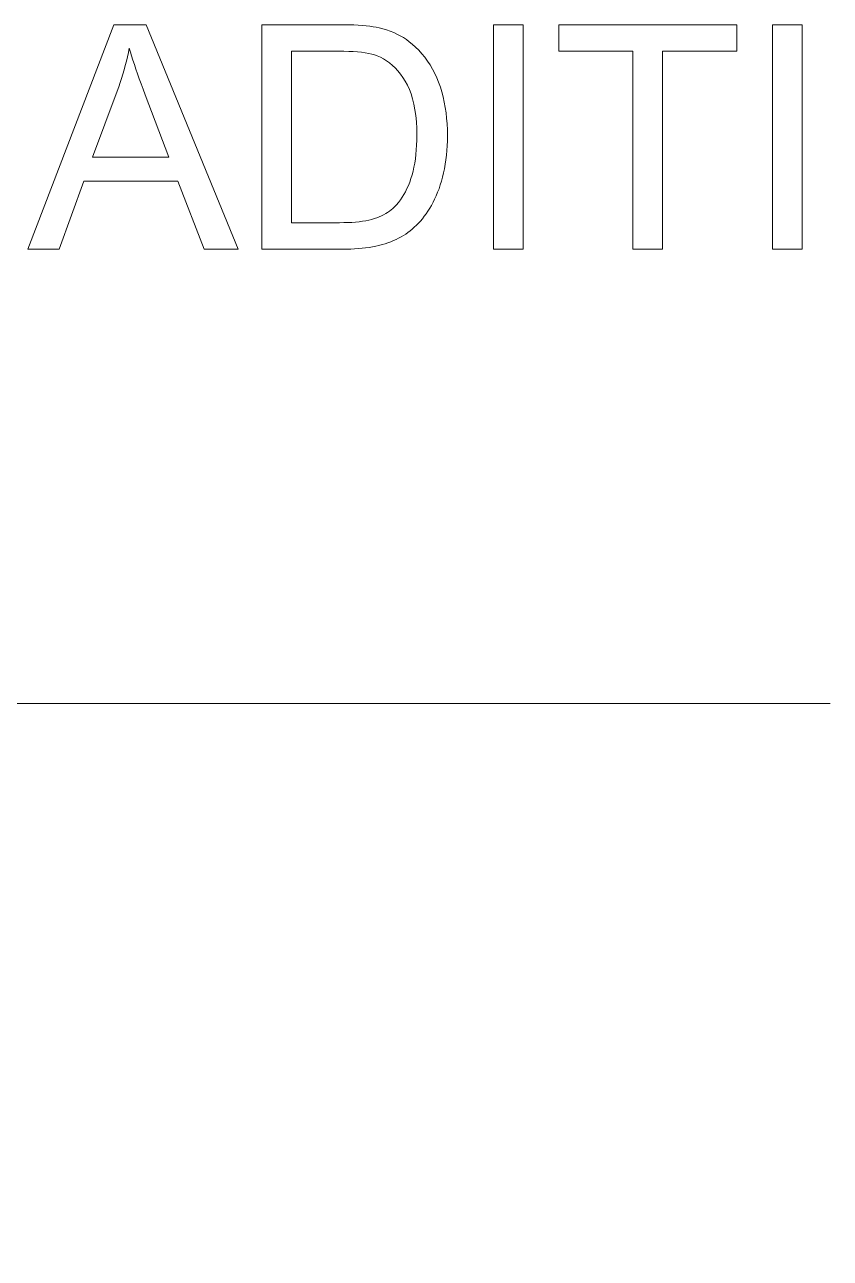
# Model space of a CAD drawing. Extents: x 0 to 297, y 0 to 420.
# Drawn here: x 227.74 to 238.5, y 303.34 to 319.82 of the extents above; entities that cross this region are included whole.
import ezdxf

# ---------------------------------------------------------------- set-up
doc = ezdxf.new("R2010")
doc.units = 0

msp = doc.modelspace()

# ---------------------------------------------------------------- linework, layer by layer
at = {"color": 7, "lineweight": 13}
for points in [[(227.785, 316.817), (228.937, 319.817), (229.365, 319.817), (230.593, 316.817), (230.14, 316.817), (229.79, 317.726), (228.536, 317.726), (228.207, 316.817)], [(230.91, 316.817), (230.91, 319.817), (231.943, 319.817), (232.012, 319.817), (232.077, 319.816), (232.138, 319.813), (232.197, 319.81), (232.252, 319.807), (232.304, 319.802), (232.352, 319.796), (232.397, 319.79), (232.439, 319.782), (232.477, 319.774), (232.528, 319.761), (232.578, 319.747), (232.625, 319.73), (232.672, 319.711), (232.716, 319.691), (232.76, 319.668), (232.801, 319.644), (232.841, 319.618), (232.88, 319.59), (232.917, 319.559), (232.964, 319.518), (233.008, 319.475), (233.049, 319.429), (233.088, 319.381), (233.125, 319.331), (233.159, 319.279), (233.191, 319.224), (233.221, 319.167), (233.248, 319.108), (233.272, 319.047), (233.295, 318.983), (233.315, 318.918), (233.332, 318.852), (233.348, 318.783), (233.361, 318.712), (233.371, 318.64), (233.379, 318.566), (233.385, 318.491), (233.389, 318.413), (233.39, 318.334), (233.389, 318.266), (233.387, 318.2), (233.383, 318.136), (233.377, 318.073), (233.37, 318.011), (233.361, 317.952), (233.351, 317.893), (233.339, 317.837), (233.325, 317.781), (233.31, 317.728), (233.294, 317.676), (233.277, 317.626), (233.258, 317.578), (233.239, 317.531), (233.219, 317.487), (233.198, 317.444), (233.176, 317.403), (233.154, 317.364), (233.13, 317.327), (233.106, 317.291), (233.08, 317.257), (233.055, 317.225), (233.029, 317.194), (233.002, 317.164), (232.975, 317.137), (232.947, 317.11), (232.919, 317.085), (232.891, 317.061), (232.862, 317.039), (232.832, 317.019), (232.802, 316.999), (232.771, 316.981), (232.738, 316.964), (232.704, 316.947), (232.669, 316.932), (232.632, 316.917), (232.595, 316.903), (232.556, 316.891), (232.516, 316.879), (232.474, 316.868), (232.432, 316.859), (232.388, 316.85), (232.343, 316.842), (232.297, 316.836), (232.249, 316.83), (232.2, 316.825), (232.15, 316.822), (232.099, 316.819), (232.046, 316.818), (231.992, 316.817)], [(234.004, 316.817), (234.004, 319.817), (234.401, 319.817), (234.401, 316.817)], [(235.864, 316.817), (235.864, 319.463), (234.876, 319.463), (234.876, 319.817), (237.254, 319.817), (237.254, 319.463), (236.261, 319.463), (236.261, 316.817)], [(237.728, 316.817), (237.728, 319.817), (238.125, 319.817), (238.125, 316.817)], [(228.651, 318.049), (229.668, 318.049), (229.355, 318.88), (229.327, 318.954), (229.3, 319.026), (229.275, 319.095), (229.252, 319.161), (229.23, 319.225), (229.209, 319.286), (229.19, 319.344), (229.173, 319.399), (229.156, 319.452), (229.142, 319.502), (229.13, 319.444), (229.117, 319.387), (229.103, 319.329), (229.088, 319.272), (229.073, 319.215), (229.056, 319.157), (229.039, 319.1), (229.02, 319.043), (229.001, 318.986), (228.98, 318.929)], [(231.307, 317.171), (231.947, 317.171), (232.005, 317.172), (232.061, 317.173), (232.114, 317.176), (232.164, 317.18), (232.212, 317.185), (232.257, 317.191), (232.3, 317.198), (232.34, 317.207), (232.378, 317.216), (232.413, 317.227), (232.446, 317.238), (232.478, 317.25), (232.508, 317.264), (232.537, 317.278), (232.565, 317.293), (232.591, 317.309), (232.616, 317.326), (232.639, 317.344), (232.661, 317.362), (232.682, 317.382), (232.71, 317.411), (232.736, 317.442), (232.761, 317.476), (232.785, 317.511), (232.808, 317.548), (232.829, 317.586), (232.849, 317.627), (232.868, 317.67), (232.886, 317.715), (232.902, 317.762), (232.917, 317.81), (232.93, 317.861), (232.942, 317.914), (232.952, 317.969), (232.961, 318.025), (232.968, 318.084), (232.974, 318.145), (232.978, 318.208), (232.98, 318.273), (232.981, 318.34), (232.979, 318.432), (232.975, 318.519), (232.967, 318.603), (232.956, 318.681), (232.942, 318.756), (232.925, 318.826), (232.905, 318.892), (232.882, 318.953), (232.856, 319.01), (232.826, 319.063), (232.795, 319.112), (232.762, 319.158), (232.728, 319.2), (232.692, 319.239), (232.655, 319.274), (232.617, 319.306), (232.577, 319.335), (232.537, 319.361), (232.494, 319.383), (232.451, 319.402), (232.417, 319.414), (232.379, 319.424), (232.338, 319.433), (232.292, 319.441), (232.243, 319.448), (232.189, 319.453), (232.132, 319.458), (232.071, 319.461), (232.006, 319.463), (231.937, 319.463), (231.307, 319.463)]]:
    msp.add_lwpolyline(points, close=True, dxfattribs=at)
msp.add_lwpolyline([(138.998, 294.047), (154.465, 310.747), (238.502, 310.747)], dxfattribs=at)

doc.saveas('drawing.dxf')
